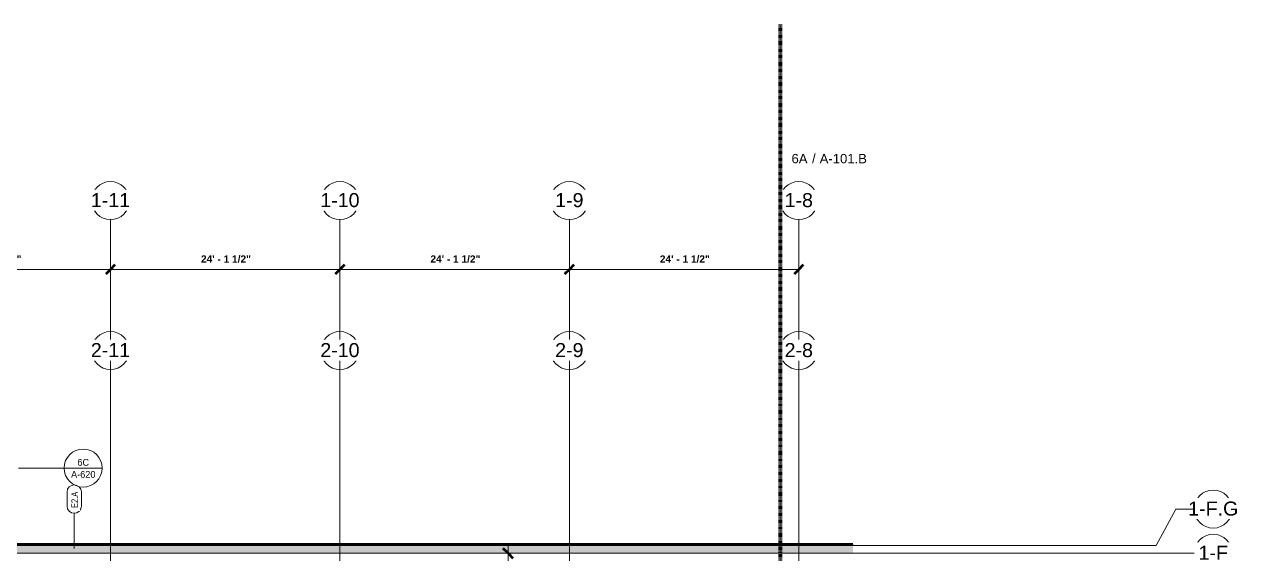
# Model space of a CAD drawing. Header units: inches. Extents: x 21568 to 24810, y -23559 to -20467.
# Drawn here: x 23267 to 24809, y -21135 to -20467 of the extents above; entities that cross this region are included whole.
import ezdxf

# ---------------------------------------------------------------- set-up
doc = ezdxf.new("R2010")
doc.units = ezdxf.units.IN
doc.header["$MEASUREMENT"] = 0
doc.linetypes.add('Dash', pattern=[0.25, 0.125, -0.125])
doc.linetypes.add('Grid Line 1_2_', pattern=[0.875, 0.5, -0.125, 0.125, -0.125])
for name, color, linetype, lineweight in [('A-ANNO-DIMS', 211, 'Continuous', 9), ('A-ANNO-DIMS-96', 211, 'Continuous', 9), ('A-ANNO-MATC', 214, 'Dash', 140), ('A-ANNO-SYMB', 150, 'Continuous', 9), ('A-WALL', 113, 'Continuous', 20), ('A-WALL-IDEN', 211, 'Continuous', 9), ('A-WALL-PATT', 111, 'Continuous', 50), ('G-ANNO-SYMB', 111, 'Continuous', 9), ('S-GRID', 1, 'Continuous', 9), ('S-GRID-IDEN', 1, 'Continuous', 9)]:
    doc.layers.add(name, color=color, linetype=linetype, lineweight=lineweight)
doc.styles.add('Arial', font='arial.ttf', dxfattribs={"height": 17.703593})
doc.styles.add('Arial_2', font='arial.ttf', dxfattribs={"height": 0.122942})
doc.styles.add('Arial_3', font='arial.ttf', dxfattribs={"height": 11.802395})
doc.styles.add('Arial_B', font='arialbd.ttf', dxfattribs={"height": 9.132806})
doc.styles.add('Century Gothic', font='GOTHIC.TTF', dxfattribs={"height": 8.622671})
doc.styles.add('Century Gothic_1', font='GOTHIC.TTF', dxfattribs={"width": 0.8, "height": 8.622671})
doc.dimstyles.new('OD_Dimension_-_1_16__Tol__1', dxfattribs={"dimscale": 12, "dimtxt": 9, "dimasz": 1, "dimexe": 0.75, "dimexo": 0.5, "dimgap": 0.5, "dimtad": 1, "dimdec": 4, "dimrnd": 0.0625, "dimzin": 1, "dimdsep": 46, "dimlunit": 4, "dimtxsty": 'Arial_B', "dimblk1": 'OBLIQUE', "dimblk2": 'OBLIQUE', "dimsah": 1, "dimcen": 0.09, "dimdle": 0.75, "dimazin": 0, "dimtfac": 1, "dimtdec": 4, "dimtix": 1, "dimtmove": 0, "dimatfit": 3, "dimfxl": 1, "dimtvp": 1, "dimtfill": 1, "dimfrac": 2, "dimtolj": 1, "dimtzin": 0, "dimlwd": 13, "dimlwe": 13, "dimarcsym": 2})

# ---------------------------------------------------------------- blocks, each defined once
blk = doc.blocks.new('Grid - Grid Head - Circle-14747-Enlarged First Floor Plan _West_')
at = {"layer": 'S-GRID-IDEN'}
blk.add_circle((0, 0), 0.25, dxfattribs=at)
blk = doc.blocks.new('DIMBLOCK31-Enlarged First Floor Plan _West_')
at = {"layer": 'A-ANNO-DIMS-96', "lineweight": 50}
for p, q in [((23085.9, -20776), (23091.9, -20770)), ((23375.4, -20776), (23381.4, -20770)), ((23085.9, -20776), (23079.9, -20782)), ((23375.4, -20776), (23369.4, -20782))]:
    blk.add_line(p, q, dxfattribs=at)
at = {"layer": 'A-ANNO-DIMS-96', "lineweight": 13}
for p, q in [((23085.9, -20773.5), (23085.9, -20785)), ((23085.9, -20776), (23085.9, -20773.5)), ((23085.9, -20776), (23375.4, -20776)), ((23375.4, -20773.5), (23375.4, -20785)), ((23375.4, -20776), (23375.4, -20773.5))]:
    blk.add_line(p, q, dxfattribs=at)
at = {"layer": 'A-ANNO-DIMS-96', "color": 0, "lineweight": 13, "insert": (23200.1, -20758.3), "char_height": 9.133, "width": 73.2, "attachment_point": 1, "line_spacing_factor": 0.938532, "style": 'Arial_B', "bg_fill": 3, "box_fill_scale": 1.25, "bg_fill_color": 0, "bg_fill_transparency": 0}
blk.add_mtext('24\' - 1 1/2"', dxfattribs=at)
blk = doc.blocks.new('_Oblique')
at = {"color": 0, "linetype": 'ByBlock', "lineweight": -2}
blk.add_line((-0.5, -0.5), (0.5, 0.5), dxfattribs=at)
blk = doc.blocks.new('DIMBLOCK32-Enlarged First Floor Plan _West_')
at = {"layer": 'A-ANNO-DIMS-96', "lineweight": 50}
for p, q in [((23375.4, -20776), (23381.4, -20770)), ((23664.9, -20776), (23670.9, -20770)), ((23375.4, -20776), (23369.4, -20782)), ((23664.9, -20776), (23658.9, -20782))]:
    blk.add_line(p, q, dxfattribs=at)
at = {"layer": 'A-ANNO-DIMS-96', "lineweight": 13}
for p, q in [((23375.4, -20773.5), (23375.4, -20785)), ((23375.4, -20776), (23375.4, -20773.5)), ((23375.4, -20776), (23664.9, -20776)), ((23664.9, -20773.5), (23664.9, -20785)), ((23664.9, -20776), (23664.9, -20773.5))]:
    blk.add_line(p, q, dxfattribs=at)
at = {"layer": 'A-ANNO-DIMS-96', "color": 0, "lineweight": 13, "insert": (23489.6, -20758.3), "char_height": 9.133, "width": 73.2, "attachment_point": 1, "line_spacing_factor": 0.938532, "style": 'Arial_B', "bg_fill": 3, "box_fill_scale": 1.25, "bg_fill_color": 0, "bg_fill_transparency": 0}
blk.add_mtext('24\' - 1 1/2"', dxfattribs=at)
blk = doc.blocks.new('DIMBLOCK33-Enlarged First Floor Plan _West_')
at = {"layer": 'A-ANNO-DIMS-96', "lineweight": 50}
for p, q in [((23664.9, -20776), (23670.9, -20770)), ((23954.4, -20776), (23960.4, -20770)), ((23664.9, -20776), (23658.9, -20782)), ((23954.4, -20776), (23948.4, -20782))]:
    blk.add_line(p, q, dxfattribs=at)
at = {"layer": 'A-ANNO-DIMS-96', "lineweight": 13}
for p, q in [((23664.9, -20773.5), (23664.9, -20785)), ((23664.9, -20776), (23664.9, -20773.5)), ((23664.9, -20776), (23954.4, -20776)), ((23954.4, -20773.5), (23954.4, -20785)), ((23954.4, -20776), (23954.4, -20773.5))]:
    blk.add_line(p, q, dxfattribs=at)
at = {"layer": 'A-ANNO-DIMS-96', "color": 0, "lineweight": 13, "insert": (23779.1, -20758.3), "char_height": 9.133, "width": 73.2, "attachment_point": 1, "line_spacing_factor": 0.938532, "style": 'Arial_B', "bg_fill": 3, "box_fill_scale": 1.25, "bg_fill_color": 0, "bg_fill_transparency": 0}
blk.add_mtext('24\' - 1 1/2"', dxfattribs=at)
blk = doc.blocks.new('DIMBLOCK34-Enlarged First Floor Plan _West_')
at = {"layer": 'A-ANNO-DIMS-96', "lineweight": 50}
for p, q in [((23954.4, -20776), (23960.4, -20770)), ((24243.9, -20776), (24249.9, -20770)), ((23954.4, -20776), (23948.4, -20782)), ((24243.9, -20776), (24237.9, -20782))]:
    blk.add_line(p, q, dxfattribs=at)
at = {"layer": 'A-ANNO-DIMS-96', "lineweight": 13}
for p, q in [((23954.4, -20773.5), (23954.4, -20785)), ((23954.4, -20776), (23954.4, -20773.5)), ((23954.4, -20776), (24243.9, -20776)), ((24243.9, -20773.5), (24243.9, -20785)), ((24243.9, -20776), (24243.9, -20773.5))]:
    blk.add_line(p, q, dxfattribs=at)
at = {"layer": 'A-ANNO-DIMS-96', "color": 0, "lineweight": 13, "insert": (24068.6, -20758.3), "char_height": 9.133, "width": 73.2, "attachment_point": 1, "line_spacing_factor": 0.938532, "style": 'Arial_B', "bg_fill": 3, "box_fill_scale": 1.25, "bg_fill_color": 0, "bg_fill_transparency": 0}
blk.add_mtext('24\' - 1 1/2"', dxfattribs=at)
blk = doc.blocks.new('View Reference - View Reference-80209-Enlarged First Floor Plan _West_')
at = {"layer": 'G-ANNO-SYMB', "insert": (0.003, 0.066), "char_height": 0.123, "width": 0.057, "attachment_point": 2, "line_spacing_factor": 0.938532, "style": 'Arial_2', "bg_fill": 3, "box_fill_scale": 1.25, "bg_fill_color": 0, "bg_fill_transparency": 0}
blk.add_mtext('/', dxfattribs=at)
blk = doc.blocks.new('Wall Tag - 1_4_-1369832-Enlarged First Floor Plan _West_')
at = {"layer": 'A-WALL-IDEN', "color": 153}
for p, q in [((-0.082, 0.097), (0.105, 0.097)), ((0.105, 0.097), (-0.082, 0.097)), ((-0.082, -0.091), (0.105, -0.091)), ((-0.082, -0.091), (0.105, -0.091))]:
    blk.add_line(p, q, dxfattribs=at)
for centre, start, end in [((-0.082, 0.003), 90, 270), ((-0.082, 0.003), 90, 270), ((0.105, 0.003), 270, 90), ((0.105, 0.003), 270, 90)]:
    blk.add_arc(centre, 0.0937, start, end, dxfattribs=at)
blk = doc.blocks.new('Floor Plan - Callout Head-19020-Enlarged First Floor Plan _West_')
at = {"layer": 'A-ANNO-SYMB'}
blk.add_line((-0.25, 0), (0.25, 0), dxfattribs=at)
for start, end in [(360, 180), (180, 360)]:
    blk.add_arc((0, 0), 0.25, start, end, dxfattribs=at)
blk = doc.blocks.new('DIMBLOCK60-Enlarged First Floor Plan _West_')
at = {"layer": 'A-ANNO-DIMS-96', "lineweight": 13}
for p, q in [((23877, -21223.8), (23877, -21125.3)), ((23874.5, -21134.3), (23886, -21134.3)), ((23877, -21134.3), (23874.5, -21134.3)), ((23874.5, -21223.8), (23886, -21223.8)), ((23877, -21223.8), (23874.5, -21223.8))]:
    blk.add_line(p, q, dxfattribs=at)
at = {"layer": 'A-ANNO-DIMS-96', "lineweight": 50}
for p, q in [((23877, -21134.3), (23871, -21128.3)), ((23877, -21134.3), (23883, -21140.3)), ((23877, -21223.8), (23871, -21217.8)), ((23877, -21223.8), (23883, -21229.8))]:
    blk.add_line(p, q, dxfattribs=at)
at = {"layer": 'A-ANNO-DIMS-96', "color": 0, "lineweight": 13, "insert": (23859.3, -21206.1), "char_height": 9.133, "width": 64.971, "attachment_point": 1, "rotation": 90, "line_spacing_factor": 0.938532, "style": 'Arial_B', "bg_fill": 3, "box_fill_scale": 1.25, "bg_fill_color": 0, "bg_fill_transparency": 0}
blk.add_mtext('7\' - 5 1/2"', dxfattribs=at)

msp = doc.modelspace()

# ---------------------------------------------------------------- hatches: boundary and pattern name
at = {"layer": 'A-WALL-PATT', "lineweight": 9}
h = msp.add_hatch(dxfattribs=at)
h.set_pattern_fill('FP_7', color=8, style=0, pattern_type=2)
h.set_pattern_definition([(161.57, (0.48, 0.48), (-3.839953776, -1.544e-05), [0, -27.322, 3.034, 0]), (18.43, (-0.48, 0.48), (-3.839953776, 1.544e-05), [0, -27.322, 3.034, 0]), (108.43, (0.48, 0.48), (1.919622, -9.60052459), [9.106, -21.25]), (71.57, (-0.48, 0.48), (1.919622, 9.60052459), [9.106, -21.25])])
h.paths.add_polyline_path([(22783.89023, -21134.30281), (22847.01523, -21134.30281), (22847.01523, -21128.42781), (22847.76523, -21128.42781), (22847.76523, -21124.30281), (22781.39023, -21124.30281), (22781.39023, -21134.30281), (22782.39023, -21134.30281)], flags=0)
h.paths.add_polyline_path([(23089.27809, -21134.30281), (24312.22509, -21134.30281), (24312.22509, -21124.30281), (23072.76523, -21124.30281), (23072.76523, -21128.42781), (23073.51523, -21128.42781), (23073.51523, -21134.30281)], flags=0)
h.paths.add_polyline_path([(22928.01523, -21134.30281), (22928.01523, -21128.42781), (22928.76523, -21128.42781), (22928.76523, -21124.30281), (22919.76523, -21124.30281), (22919.76523, -21128.42781), (22920.51523, -21128.42781), (22920.51523, -21134.30281)], flags=0)
h = msp.add_hatch(dxfattribs=at)
h.set_pattern_fill('FP_10', color=8, style=0, pattern_type=2)
h.set_pattern_definition([(0, (0, 0), (0, 12), []), (90, (0, 0), (-12, 7e-16), [])])
h.paths.add_polyline_path([(22782.39023, -21124.30281), (22847.76523, -21124.30281), (22847.76523, -21123.30281), (22782.39023, -21123.30281)], flags=0)
h.paths.add_polyline_path([(23719.28109, -21124.30281), (24312.22509, -21124.30281), (24312.22509, -21123.30281), (23072.76523, -21123.30281), (23072.76523, -21124.30281), (23645.16309, -21124.30281)], flags=0)
h.paths.add_polyline_path([(22919.76523, -21124.30281), (22928.76523, -21124.30281), (22928.76523, -21123.30281), (22919.76523, -21123.30281)], flags=0)

# ---------------------------------------------------------------- linework, layer by layer
at = {"layer": 'A-ANNO-SYMB'}
msp.add_line((23259.28561, -21026.72883), (23316.88561, -21026.72883), dxfattribs=at)
at = {"layer": 'A-WALL', "color": 7}
for p, q in [((24312.22509, -21121.80281), (23072.76523, -21121.80281)), ((24312.22509, -21123.30281), (23072.76523, -21123.30281)), ((24312.22509, -21124.30281), (23072.76523, -21124.30281)), ((23073.51523, -21134.30281), (24312.22509, -21134.30281))]:
    msp.add_line(p, q, dxfattribs=at)
at = {"layer": 'A-WALL-IDEN', "color": 153}
msp.add_line((23329.61829, -21128.42781), (23329.61829, -21083.82313), dxfattribs=at)
at = {"layer": 'S-GRID', "linetype": 'Grid Line 1_2_'}
for p, q in [((23375.39023, -23071.83025), (23375.39023, -20713.12653)), ((23664.89023, -23071.83025), (23664.89023, -20713.12653)), ((23954.39023, -23071.83025), (23954.39023, -20713.12653)), ((24243.89023, -23071.83025), (24243.89023, -20713.12653)), ((23375.39023, -23130.6211), (23375.39023, -20902.42781)), ((23664.89023, -23130.6211), (23664.89023, -20902.42781)), ((23954.39023, -23130.6211), (23954.39023, -20902.42781)), ((24243.89023, -23130.6211), (24243.89023, -20902.42781)), ((24694.78907, -21124.30281), (22748.01523, -21124.30281))]:
    msp.add_line(p, q, dxfattribs=at)

# ---------------------------------------------------------------- block references
at = {"layer": 'A-WALL-IDEN', "color": 153, "xscale": 95.99999999999994, "yscale": 95.99999999999994, "zscale": 95.99999999999994, "rotation": 89.99999999999991}
msp.add_blockref('Wall Tag - 1_4_-1369832-Enlarged First Floor Plan _West_', (23329.912, -21066.92781), dxfattribs=at)
at = {"layer": 'G-ANNO-SYMB', "xscale": 95.99999999999994, "yscale": 95.99999999999994, "zscale": 95.99999999999994}
msp.add_blockref('View Reference - View Reference-80209-Enlarged First Floor Plan _West_', (24262.58272, -20636.62063), dxfattribs=at)
at = {"layer": 'S-GRID-IDEN', "xscale": 95.99999999999994, "yscale": 95.99999999999994, "zscale": 95.99999999999994}
for p in [(23375.39023, -20689.12653), (23664.89023, -20689.12653), (23954.39023, -20689.12653), (24243.89023, -20689.12653), (23375.39023, -20878.42781), (23664.89023, -20878.42781), (23954.39023, -20878.42781), (24243.89023, -20878.42781)]:
    msp.add_blockref('Grid - Grid Head - Circle-14747-Enlarged First Floor Plan _West_', p, dxfattribs=at)
at = {"layer": 'S-GRID-IDEN', "xscale": 95.99999999999994, "yscale": 95.99999999999994, "zscale": 95.99999999999994, "rotation": 89.99999999999977}
for p in [(24766.78907, -21078.526), (24766.78907, -21134.30281)]:
    msp.add_blockref('Grid - Grid Head - Circle-14747-Enlarged First Floor Plan _West_', p, dxfattribs=at)

# ---------------------------------------------------------------- texts
at = {"layer": 'A-ANNO-SYMB', "char_height": 8.622671, "attachment_point": 2, "line_spacing_factor": 0.984117, "style": 'Century Gothic'}
for s, insert, width in [('6C', (23341.02403, -21015.23816), 19.44), ('A-620', (23341.02403, -21030.43041), 38.88)]:
    msp.add_mtext(s, dxfattribs=dict(at, insert=insert, width=width))

# ---------------------------------------------------------------- next in the draw order: texts
at = {"layer": 'A-WALL-IDEN', "insert": (23325.97766, -21066.95667), "char_height": 8.622671, "width": 23.76, "attachment_point": 2, "rotation": 90, "line_spacing_factor": 0.984117, "style": 'Century Gothic_1', "bg_fill": 3, "box_fill_scale": 1.25, "bg_fill_color": 0, "bg_fill_transparency": 0}
msp.add_mtext('E2.A', dxfattribs=at)
at = {"layer": 'G-ANNO-SYMB', "insert": (24270.26278, -20630.2647), "char_height": 11.802395, "width": 70.992, "attachment_point": 1, "line_spacing_factor": 0.938532, "style": 'Arial_3', "bg_fill": 3, "box_fill_scale": 1.25, "bg_fill_color": 0, "bg_fill_transparency": 0}
msp.add_mtext('A-101.B', dxfattribs=at)
at = {"layer": 'S-GRID-IDEN', "char_height": 17.703593, "attachment_point": 2, "line_spacing_factor": 0.938532, "style": 'Arial', "bg_fill": 3, "box_fill_scale": 1.25, "bg_fill_color": 0, "bg_fill_transparency": 0}
for s, insert, width in [('1-11', (23375.38561, -20679.68966), 58.968), ('1-10', (23664.88561, -20679.68966), 58.968), ('1-9', (23954.38561, -20679.68966), 42.552), ('1-8', (24243.88561, -20679.68966), 42.552), ('2-11', (23375.38561, -20868.99094), 58.968), ('2-10', (23664.88561, -20868.99094), 58.968), ('2-9', (23954.38561, -20868.99094), 42.552), ('2-8', (24243.88561, -20868.99094), 42.552), ('1-F.G', (24766.88657, -21068.99625), 75.168), ('1-F', (24766.88657, -21124.77306), 44.064)]:
    msp.add_mtext(s, dxfattribs=dict(at, insert=insert, width=width))

# ---------------------------------------------------------------- next in the draw order: dimensions: what is measured, and where the dimension line sits
at = {"layer": 'A-ANNO-DIMS', "lineweight": 13}
dim = msp.add_linear_dim(base=(23375.39023, -20776.031), p1=(23085.89023, -20767.54572), p2=(23375.39023, -20767.54572), dimstyle='OD_Dimension_-_1_16__Tol__1', override={"dimpost": '<>', "dimfxl": 289.5}, dxfattribs=at)
dim.commit()
dim.dimension.update_dxf_attribs({"geometry": 'DIMBLOCK31-Enlarged First Floor Plan _West_', "text_midpoint": (23230.64023, -20765.30885)})

# ---------------------------------------------------------------- next in the draw order: linework, layer by layer
at = {"layer": 'S-GRID'}
for p, q in [((24694.78907, -21124.30281), (24719.65583, -21078.526)), ((24719.65583, -21078.526), (24742.78907, -21078.526))]:
    msp.add_line(p, q, dxfattribs=at)
at = {"layer": 'S-GRID', "linetype": 'Grid Line 1_2_'}
msp.add_line((24742.78907, -21134.30281), (22748.01523, -21134.30281), dxfattribs=at)

# ---------------------------------------------------------------- next in the draw order: block references
at = {"layer": 'A-ANNO-SYMB', "xscale": 95.99999999999994, "yscale": 95.99999999999994, "zscale": 95.99999999999994}
msp.add_blockref('Floor Plan - Callout Head-19020-Enlarged First Floor Plan _West_', (23340.88561, -21026.72883), dxfattribs=at)

# ---------------------------------------------------------------- next in the draw order: dimensions: what is measured, and where the dimension line sits
at = {"layer": 'A-ANNO-DIMS', "lineweight": 13}
dim = msp.add_linear_dim(base=(23664.89023, -20776.031), p1=(23375.39023, -20767.54572), p2=(23664.89023, -20767.54572), dimstyle='OD_Dimension_-_1_16__Tol__1', override={"dimpost": '<>', "dimfxl": 289.5}, dxfattribs=at)
dim.commit()
dim.dimension.update_dxf_attribs({"geometry": 'DIMBLOCK32-Enlarged First Floor Plan _West_', "text_midpoint": (23520.14023, -20765.30885)})

# ---------------------------------------------------------------- next in the draw order: dimensions: what is measured, and where the dimension line sits
dim = msp.add_linear_dim(base=(23954.39023, -20776.031), p1=(23664.89023, -20767.54572), p2=(23954.39023, -20767.54572), dimstyle='OD_Dimension_-_1_16__Tol__1', override={"dimpost": '<>', "dimfxl": 289.5}, dxfattribs=at)
dim.commit()
dim.dimension.update_dxf_attribs({"geometry": 'DIMBLOCK33-Enlarged First Floor Plan _West_', "text_midpoint": (23809.64023, -20765.30885)})
dim = msp.add_linear_dim(base=(23877.02019, -21134.30281), p1=(23868.53491, -21223.8101), p2=(23868.53491, -21134.30281), angle=90, dimstyle='OD_Dimension_-_1_16__Tol__1', override={"dimpost": '<>', "dimfxl": 89.50729}, dxfattribs=at)
dim.commit()
dim.dimension.update_dxf_attribs({"geometry": 'DIMBLOCK60-Enlarged First Floor Plan _West_', "text_midpoint": (23866.29804, -21179.05646)})

# ---------------------------------------------------------------- next in the draw order: dimensions: what is measured, and where the dimension line sits
dim = msp.add_linear_dim(base=(24243.89023, -20776.031), p1=(23954.39023, -20767.54572), p2=(24243.89023, -20767.54572), dimstyle='OD_Dimension_-_1_16__Tol__1', override={"dimpost": '<>', "dimfxl": 289.5}, dxfattribs=at)
dim.commit()
dim.dimension.update_dxf_attribs({"geometry": 'DIMBLOCK34-Enlarged First Floor Plan _West_', "text_midpoint": (24099.14023, -20765.30885)})

# ---------------------------------------------------------------- next in the draw order: linework, layer by layer
at = {"layer": 'A-ANNO-MATC', "color": 163}
msp.add_line((24220.4473, -20466.80665), (24220.4473, -23559.46055), dxfattribs=at)

# ---------------------------------------------------------------- next in the draw order: texts
at = {"layer": 'G-ANNO-SYMB', "insert": (24254.9044, -20630.26324), "char_height": 11.802395, "width": 24.048, "attachment_point": 3, "line_spacing_factor": 0.938532, "style": 'Arial_3', "bg_fill": 3, "box_fill_scale": 1.25, "bg_fill_color": 0, "bg_fill_transparency": 0}
msp.add_mtext('6A', dxfattribs=at)

doc.saveas('drawing.dxf')
